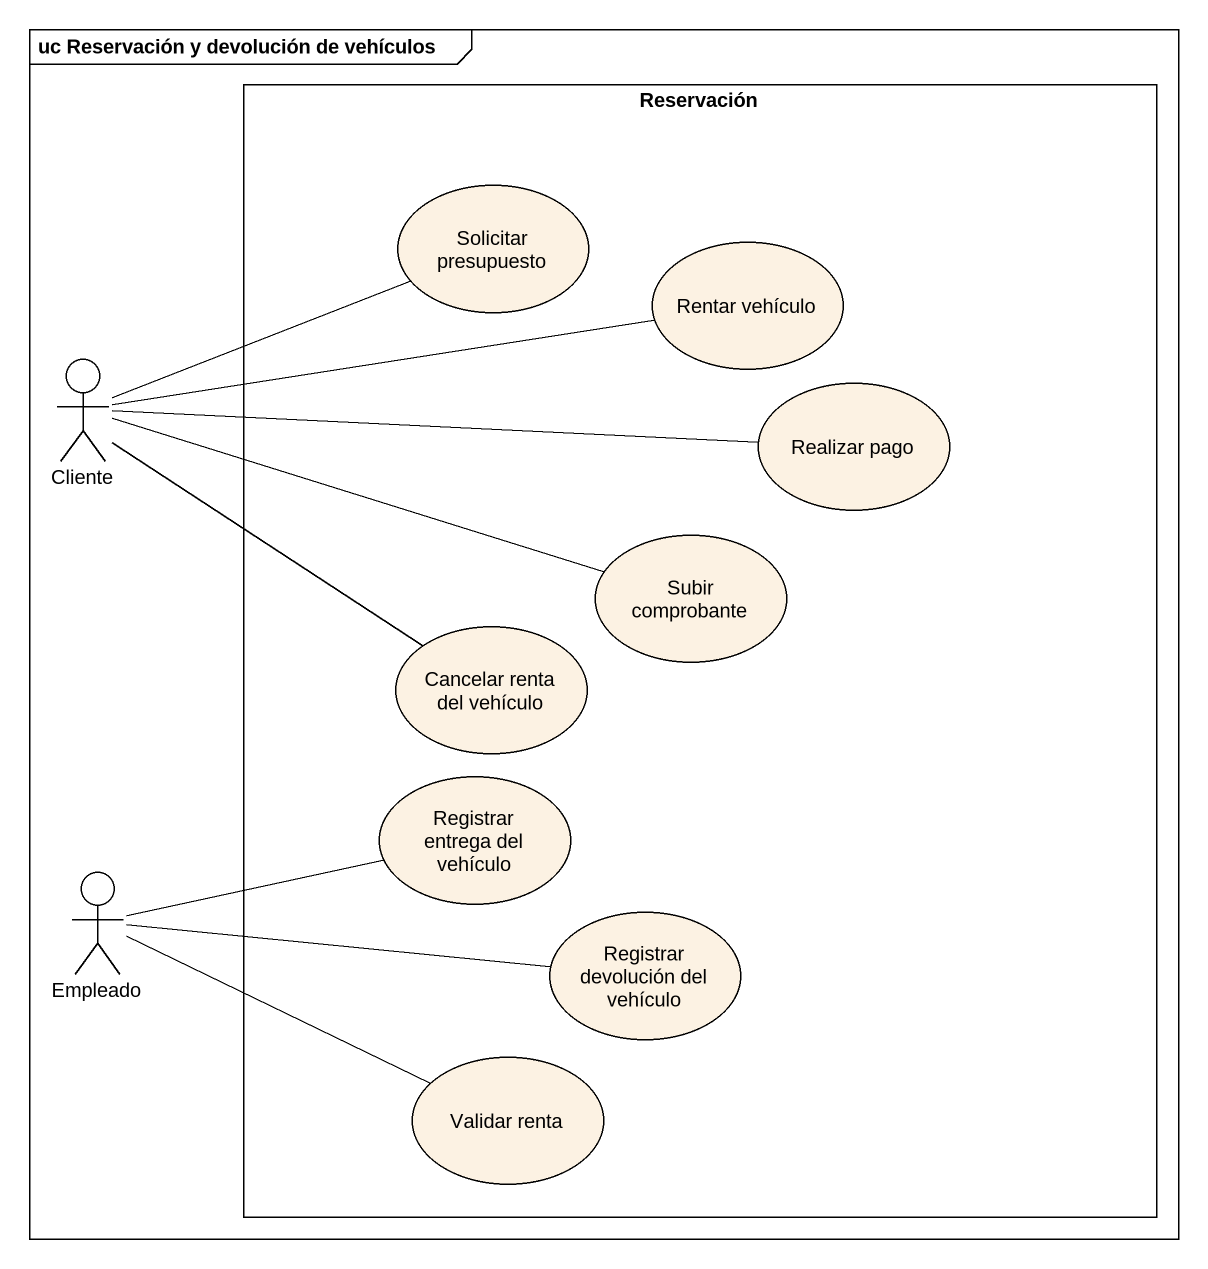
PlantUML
@startuml
mainframe uc Reservación y devolución de vehículos
rectangle Reservación {
  usecase "Solicitar presupuesto" as Solicitar_presupuesto
  usecase "Rentar vehículo" as Rentar_vehículo
  usecase "Realizar pago" as Realizar_pago
  usecase "Subir comprobante" as Subir_comprobante
  usecase "Cancelar renta del vehículo" as Cancelar_renta_del_vehículo
  usecase "Registrar entrega del vehículo" as Registrar_entrega_del
  usecase "Registrar devolución del vehículo" as Registrar_devolución_del
  usecase "Validar renta" as Validar_renta
}
actor Cliente
actor Empleado
Cliente -right- Solicitar_presupuesto
Cliente -right- Rentar_vehículo
Cliente -right- Realizar_pago
Cliente -right- Subir_comprobante
Cliente -- Cancelar_renta_del_vehículo
Empleado -right- Registrar_entrega_del
Empleado -right- Registrar_devolución_del
Empleado -right- Validar_renta
@enduml
